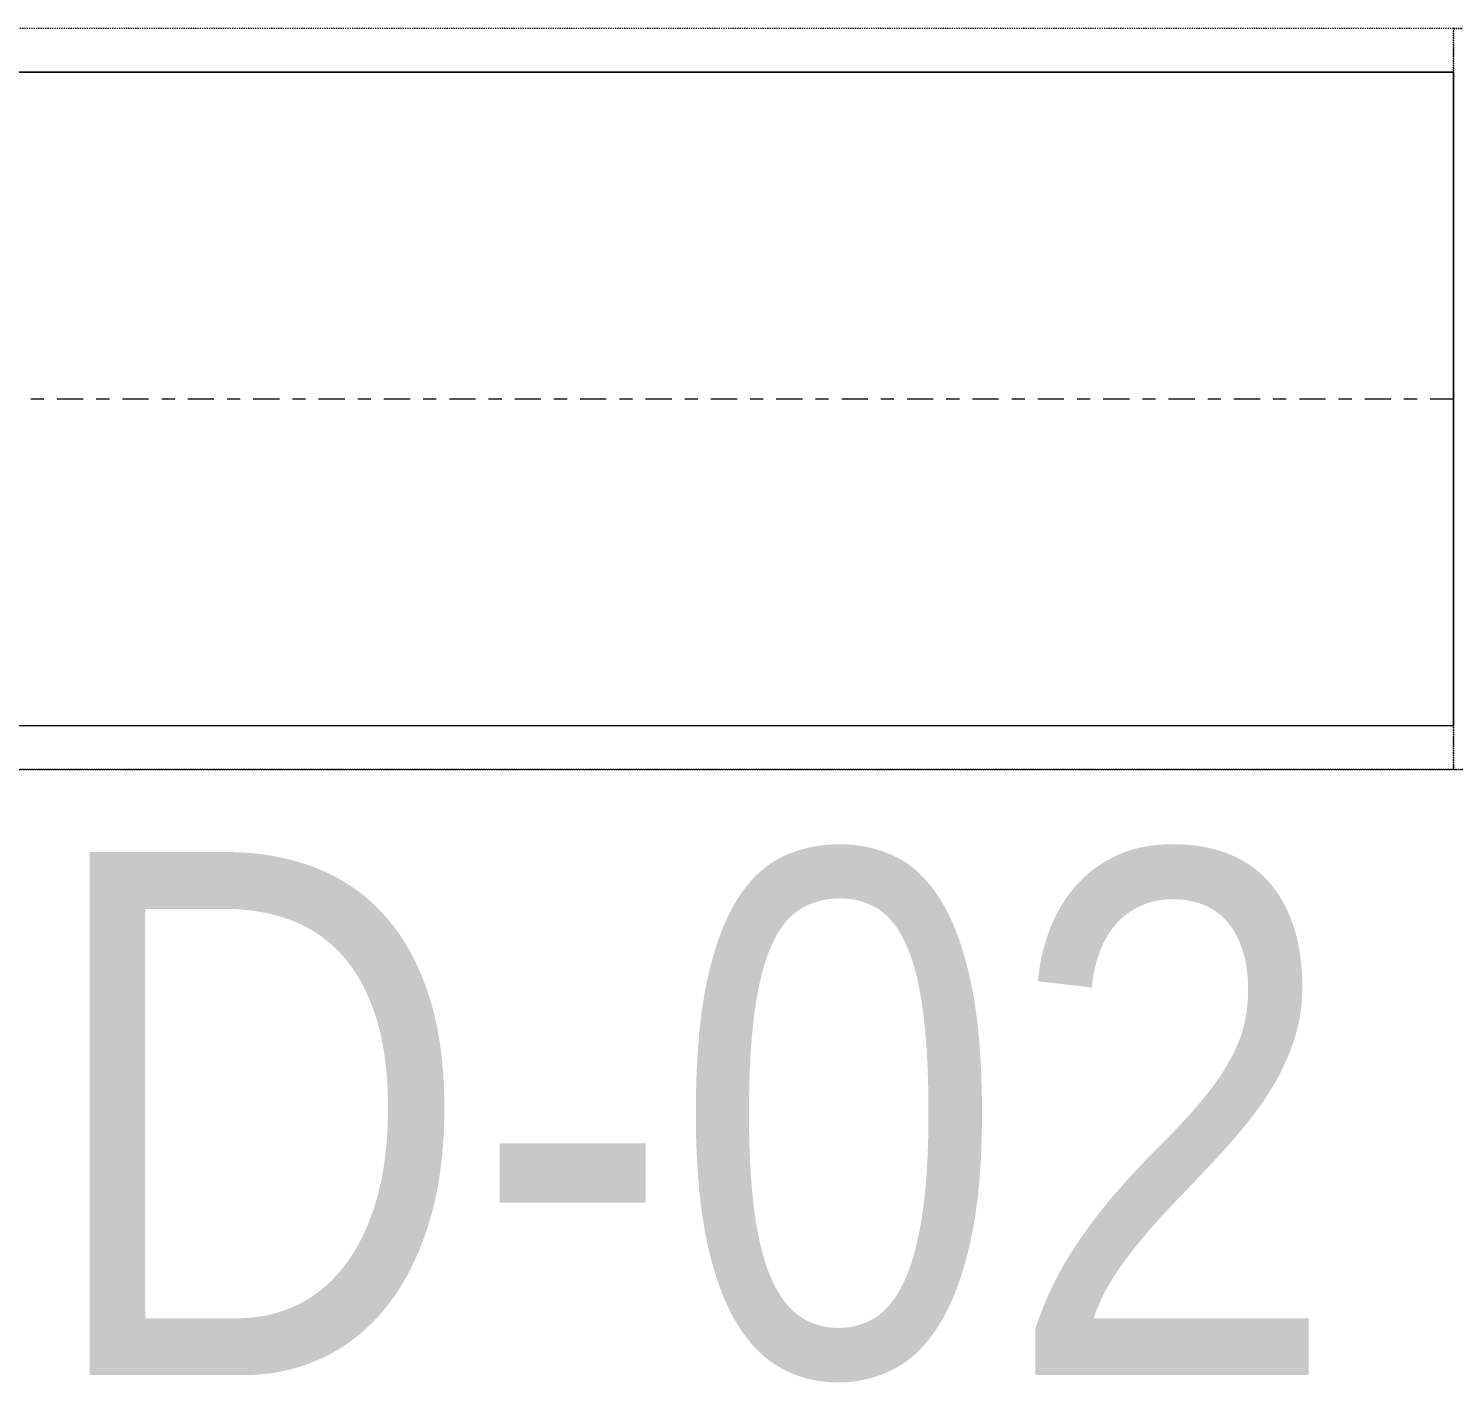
# Model space of a CAD drawing. Header units: inches. Extents: x -83664 to 20107, y -47222 to 19398.
# Drawn here: x -12170 to -11516, y -36283 to -35662 of the extents above; entities that cross this region are included whole.
import ezdxf

# ---------------------------------------------------------------- set-up
doc = ezdxf.new("R2010")
doc.units = ezdxf.units.IN
doc.header["$MEASUREMENT"] = 0
doc.linetypes.add('Center', pattern=[29.999999, 12, -6, 6, -6])
doc.linetypes.add('Hidden 0_50', pattern=[1.0584, 0.5292, -0.5292])
doc.layers.add('G-ANNO-TEXT', color=7, linetype='Continuous', lineweight=9)
doc.layers.add('M-HVAC-DUCT-CNTR', color=7, linetype='Center', lineweight=9)
doc.layers.add('M-HVAC-DUCT', color=7, linetype='Continuous', lineweight=9, true_color=0xffe97f)
doc.styles.add('Arial Narrow_21', font='ARIALN.TTF', dxfattribs={"height": 240})

# ---------------------------------------------------------------- blocks, each defined once
blk = doc.blocks.new('TEMW-SMBZ-HO-BM-HVAC-00002_rvt-1-FIRST FLOOR AC CONDITIONING LAYOUT - PART A')
at = {"layer": 'M-HVAC-DUCT', "color": 30, "linetype": 'Hidden 0_50', "true_color": 0xff7f00}
for p, q in [((139940.2, 62710.24), (134799.47, 62710.24)), ((139940.2, 62710.24), (134799.47, 62710.24)), ((139940.2, 62370.24), (139940.2, 62710.24)), ((139940.2, 62710.24), (139940.2, 62370.24)), ((140075.2, 62710.24), (139940.2, 62710.24)), ((139940.2, 62710.24), (139955.2, 62710.24)), ((139940.2, 62710.24), (139940.2, 62370.24)), ((139940.2, 62710.24), (139940.2, 62370.24)), ((134799.47, 62370.24), (139940.2, 62370.24)), ((139940.2, 62370.24), (134799.47, 62370.24)), ((139955.2, 62370.24), (139940.2, 62370.24)), ((139940.2, 62370.24), (140075.2, 62370.24))]:
    blk.add_line(p, q, dxfattribs=at)
at = {"layer": 'M-HVAC-DUCT', "color": 30, "true_color": 0xff7f00}
for p, q in [((134799.47, 62690.24), (139940.2, 62690.24)), ((139940.2, 62690.24), (134799.47, 62690.24)), ((139940.2, 62690.24), (139940.2, 62390.24)), ((139940.2, 62390.24), (139940.2, 62690.24)), ((139940.2, 62390.24), (134799.47, 62390.24)), ((139940.2, 62390.24), (134799.47, 62390.24))]:
    blk.add_line(p, q, dxfattribs=at)
at = {"layer": 'M-HVAC-DUCT-CNTR', "color": 30, "true_color": 0xff7f00}
blk.add_line((134799.47, 62540.24), (139940.2, 62540.24), dxfattribs=at)
blk = doc.blocks.new('TEMW-SMBZ-HO-BM-HVAC-00002_rvt-2-FIRST FLOOR AC CONDITIONING LAYOUT - PART A')
at = {"layer": 'M-HVAC-DUCT', "color": 30, "linetype": 'Hidden 0_50', "true_color": 0xff7f00}
for p, q in [((139940.2, 62710.24), (134799.47, 62710.24)), ((139940.2, 62710.24), (134799.47, 62710.24)), ((139940.2, 62370.24), (139940.2, 62710.24)), ((139940.2, 62710.24), (139940.2, 62370.24)), ((140075.2, 62710.24), (139940.2, 62710.24)), ((139940.2, 62710.24), (139955.2, 62710.24)), ((139940.2, 62710.24), (139940.2, 62370.24)), ((139940.2, 62710.24), (139940.2, 62370.24)), ((134799.47, 62370.24), (139940.2, 62370.24)), ((139940.2, 62370.24), (134799.47, 62370.24)), ((139955.2, 62370.24), (139940.2, 62370.24)), ((139940.2, 62370.24), (140075.2, 62370.24))]:
    blk.add_line(p, q, dxfattribs=at)
at = {"layer": 'M-HVAC-DUCT', "color": 30, "true_color": 0xff7f00}
for p, q in [((134799.47, 62690.24), (139940.2, 62690.24)), ((139940.2, 62690.24), (134799.47, 62690.24)), ((139940.2, 62690.24), (139940.2, 62390.24)), ((139940.2, 62390.24), (139940.2, 62690.24)), ((139940.2, 62390.24), (134799.47, 62390.24)), ((139940.2, 62390.24), (134799.47, 62390.24))]:
    blk.add_line(p, q, dxfattribs=at)
at = {"layer": 'M-HVAC-DUCT-CNTR', "color": 30, "true_color": 0xff7f00}
blk.add_line((134799.47, 62540.24), (139940.2, 62540.24), dxfattribs=at)

msp = doc.modelspace()

# ---------------------------------------------------------------- block references
at = {"lineweight": 5}
for name in ['TEMW-SMBZ-HO-BM-HVAC-00002_rvt-1-FIRST FLOOR AC CONDITIONING LAYOUT - PART A', 'TEMW-SMBZ-HO-BM-HVAC-00002_rvt-2-FIRST FLOOR AC CONDITIONING LAYOUT - PART A']:
    msp.add_blockref(name, (-151456.65, -98372.21), dxfattribs=at)

# ---------------------------------------------------------------- texts
at = {"layer": 'G-ANNO-TEXT', "insert": (-12363.18, -36039.87), "char_height": 240, "width": 1010.1263, "attachment_point": 1, "style": 'Arial Narrow_21'}
msp.add_mtext('RD-02', dxfattribs=at)

doc.saveas('drawing.dxf')
